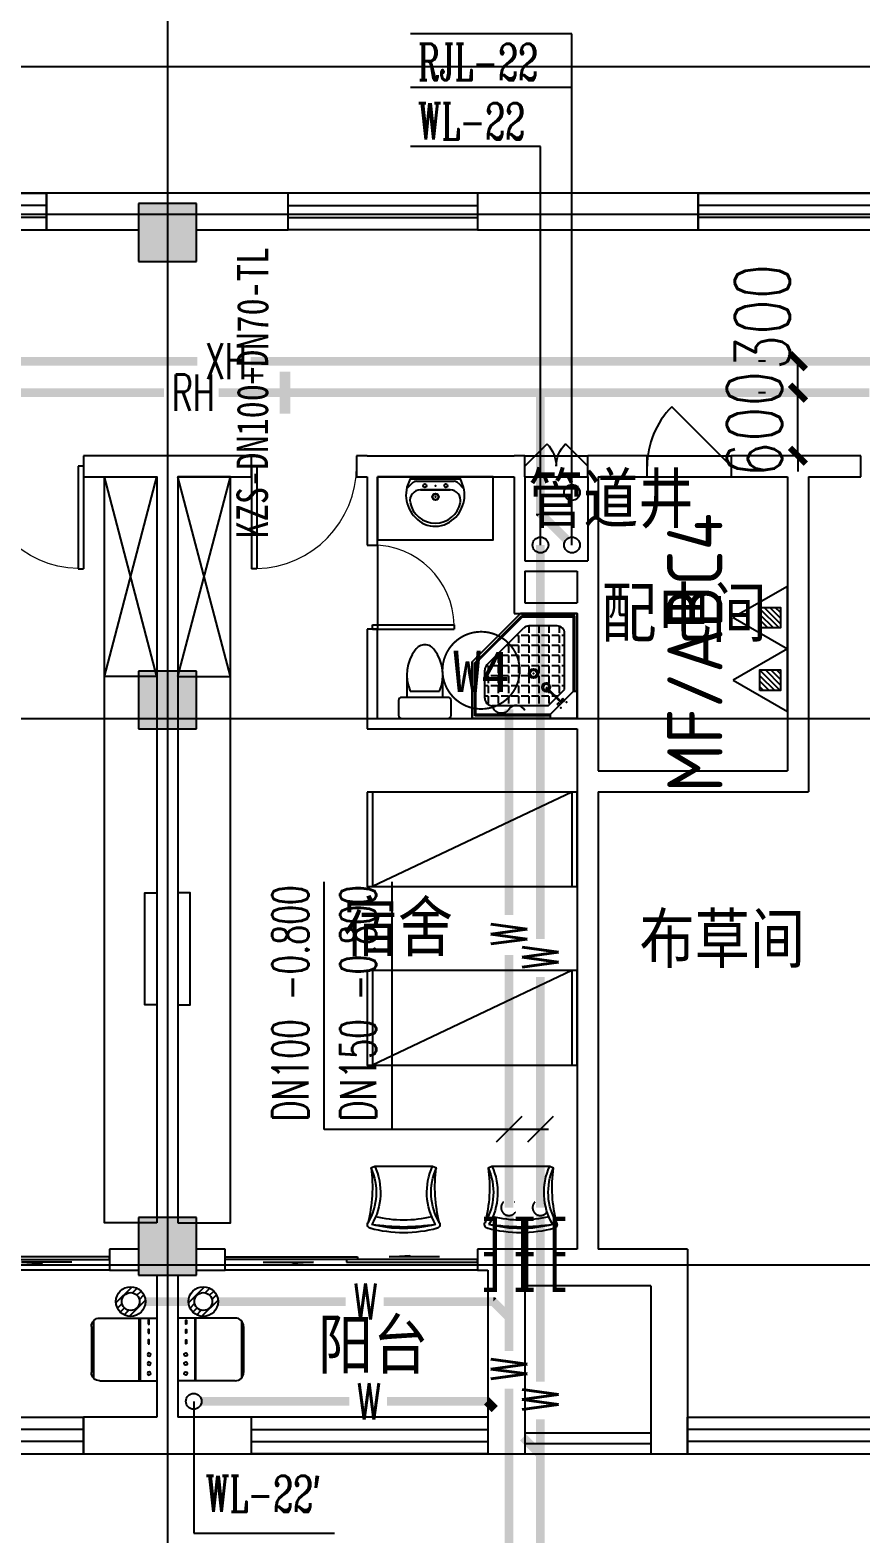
# Model space of a CAD drawing. Extents: x 0 to 2838408, y -923048 to 203859.
# Drawn here: x 2427409 to 2435317, y -270054 to -255741 of the extents above; entities that cross this region are included whole.
import ezdxf
from ezdxf.enums import TextEntityAlignment as Align

# ---------------------------------------------------------------- set-up
doc = ezdxf.new("R2010")
doc.units = 0
doc.header["$LTSCALE"] = 1000
doc.linetypes.add('DASH', pattern=[0.35, 0.25, -0.1])
for name, color, linetype in [('A-Fixt', 81, 'Continuous'), ('CLAYER', 7, 'Continuous'), ('COLUMN', 9, 'Continuous'), ('DIM_污水', 3, 'Continuous'), ('DIM_消防', 3, 'Continuous'), ('DIM_热给水', 3, 'Continuous'), ('DIM_给水', 3, 'Continuous'), ('DOOR_FIRE', 4, 'Continuous'), ('DOTE', 8, 'Continuous'), ('E2-栏杆', 92, 'Continuous'), ('EQUIP_地漏', 7, 'Continuous'), ('EQUIP_污水', 7, 'Continuous'), ('EQUIP_灭火器', 7, 'Continuous'), ('GROUND', 2, 'Continuous'), ('PIPE-污水', 2, 'DASH'), ('PIPE-消防', 1, 'Continuous'), ('PIPE-热回水', 4, 'Continuous'), ('PUB_HATCH', 8, 'Continuous'), ('PUB_TEXT', 7, 'Continuous'), ('TEXT_污水', 7, 'Continuous'), ('TEXT_消防', 7, 'Continuous'), ('TEXT_灭火器', 7, 'Continuous'), ('TEXT_热回水', 7, 'Continuous'), ('TWT_DIM', 3, 'Continuous'), ('TWT_TEXT', 7, 'Continuous'), ('VALVE_污水', 7, 'Continuous'), ('VPIPE-污水', 2, 'Continuous'), ('VPIPE-热给水', 5, 'Continuous'), ('VPIPE-给水', 3, 'Continuous'), ('WALL', 9, 'Continuous'), ('WINDOW', 4, 'Continuous'), ('XREF', 8, 'Continuous'), ('抗震支吊架', 2, 'Continuous'), ('洁具', 213, 'Continuous'), ('配景', 3, 'Continuous')]:
    doc.layers.add(name, color=color, linetype=linetype)
doc.styles.add('_TCH_DIM_T3', font='SIMPLEX', dxfattribs={"width": 0.75, "bigfont": 'HZTXT'})
doc.styles.add('_TWT_PIPEDN', font='SIMPLEX', dxfattribs={"width": 0.8, "height": 2.3, "bigfont": 'HZTXT'})
doc.styles.add('_TWT_PIPETEXT', font='SIMPLEX', dxfattribs={"width": 0.8, "height": 2.3, "bigfont": 'HZTXT'})
doc.styles.add('_TWT_SERIAL', font='COMPLEX', dxfattribs={"width": 0.8, "height": 2.3, "bigfont": 'HZTXT'})
doc.styles.add('kzcad', font='', dxfattribs={"width": 0.8})
doc.styles.get("Standard").update_dxf_attribs({"font": 'geniso.shx', "bigfont": 'hztxt.shx'})
doc.styles.add('黑体', font='')
doc.styles.get('kzcad').set_extended_font_data('SimSun')
doc.styles.get('黑体').set_extended_font_data('SimHei')
doc.dimstyles.new('_TWT_ARCH&&150', dxfattribs={"dimtxt": 525, "dimasz": 150, "dimexe": 375, "dimexo": 450, "dimgap": 150, "dimtad": 1, "dimdec": 0, "dimzin": 0, "dimdsep": 46, "dimtxsty": '_TCH_DIM_T3', "dimblk": 'ARCHTICK', "dimcen": 0.09, "dimclrt": 7, "dimazin": 2, "dimtfac": 1, "dimtdec": 0, "dimtix": 1, "dimtmove": 2, "dimatfit": 3, "dimfxl": 1, "dimtolj": 1, "dimtzin": 0, "dimarcsym": 0})

# ---------------------------------------------------------------- blocks, each defined once
blk = doc.blocks.new('1F平面-CAD导入_dwg_Drawing4_t3_dwg_$plan$00001613-474159-1F-927810-1F')
at = {"layer": '洁具'}
for p, q in [((-200, 170), (-430, 170)), ((-30, 250), (-170, 250)), ((-260, -140), (-260, 140)), ((-200, -170), (-200, -220)), ((-170, -250), (-30, -250))]:
    blk.add_line(p, q, dxfattribs=at)
for points in [[(-200, 220), (-200, 170), (-200, -170), (-430, -170)], [(0, -220), (0, 220)]]:
    blk.add_lwpolyline(points, dxfattribs=at)
for centre, radius, start, end in [((-413, -227), 398, 67.4505, 126.6381), ((-170, 220), 30, 90, 180), ((-30, 220), 30, 0, 90), ((-590, 0), 110, 123.4509, 236.5491), ((-413, 227), 398, 233.3619, 292.5495), ((-170, -220), 30, 180, 270), ((-30, -220), 30, 270, 0)]:
    blk.add_arc(centre, radius, start, end, dxfattribs=at)
blk = doc.blocks.new('$lvtry$00000169')
at = {"color": 0}
for p, q in [((259, -36), (259, 0)), ((259, -36), (36, -259)), ((276, -120), (120, -276)), ((259, -24), (976, -24)), ((259, -36), (964, -36)), ((270, -213), (270, -143)), ((276, -120), (808, -120)), ((366, -213), (366, -143)), ((462, -213), (462, -143)), ((558, -213), (558, -143)), ((655, -213), (655, -143)), ((751, -213), (751, -143)), ((847, -213), (847, -143)), ((964, -36), (976, -24)), ((964, -36), (964, -525)), ((976, -24), (976, -530)), ((36, -259), (0, -259)), ((24, -259), (24, -976)), ((36, -259), (36, -964)), ((120, -276), (120, -808)), ((144, -151), (291, -298)), ((151, -144), (298, -291)), ((173, -309), (173, -239)), ((183, -213), (205, -213)), ((220, -213), (243, -213)), ((270, -213), (340, -213)), ((270, -263), (270, -239)), ((366, -213), (436, -213)), ((366, -309), (366, -239)), ((462, -213), (532, -213)), ((462, -309), (462, -239)), ((558, -213), (628, -213)), ((558, -309), (558, -239)), ((655, -213), (725, -213)), ((655, -309), (655, -239)), ((751, -213), (821, -213)), ((751, -309), (751, -239)), ((847, -213), (880, -213)), ((847, -309), (847, -239)), ((880, -192), (880, -460)), ((120, -309), (147, -309)), ((120, -405), (147, -405)), ((173, -309), (243, -309)), ((173, -405), (173, -335)), ((173, -405), (243, -405)), ((270, -405), (270, -335)), ((270, -405), (340, -405)), ((334, -309), (340, -309)), ((366, -309), (436, -309)), ((366, -405), (366, -335)), ((366, -405), (379, -405)), ((462, -309), (532, -309)), ((462, -405), (462, -335)), ((462, -405), (532, -405)), ((558, -309), (628, -309)), ((558, -405), (558, -335)), ((558, -405), (628, -405)), ((655, -309), (725, -309)), ((655, -405), (655, -335)), ((655, -405), (725, -405)), ((751, -309), (821, -309)), ((751, -405), (751, -335)), ((751, -405), (821, -405)), ((847, -309), (880, -309)), ((847, -405), (847, -335)), ((847, -405), (880, -405)), ((120, -501), (147, -501)), ((173, -501), (173, -431)), ((173, -501), (243, -501)), ((173, -598), (173, -528)), ((270, -501), (270, -431)), ((270, -501), (340, -501)), ((270, -598), (270, -528)), ((366, -501), (366, -431)), ((366, -501), (436, -501)), ((366, -598), (366, -528)), ((462, -501), (462, -431)), ((462, -501), (532, -501)), ((462, -598), (462, -528)), ((859, -511), (511, -859)), ((964, -525), (525, -964)), ((976, -530), (530, -976)), ((558, -501), (558, -431)), ((558, -501), (628, -501)), ((558, -598), (558, -528)), ((655, -501), (655, -431)), ((655, -501), (725, -501)), ((655, -598), (655, -528)), ((751, -501), (751, -431)), ((751, -501), (821, -501)), ((751, -598), (751, -528)), ((847, -501), (847, -431)), ((847, -501), (867, -501)), ((964, -525), (976, -530)), ((120, -598), (147, -598)), ((120, -694), (147, -694)), ((173, -598), (243, -598)), ((173, -694), (173, -624)), ((173, -694), (243, -694)), ((270, -598), (340, -598)), ((270, -694), (270, -624)), ((270, -694), (340, -694)), ((366, -598), (436, -598)), ((366, -694), (366, -624)), ((366, -694), (436, -694)), ((462, -598), (532, -598)), ((462, -694), (462, -624)), ((462, -694), (532, -694)), ((558, -598), (628, -598)), ((558, -694), (558, -624)), ((558, -694), (628, -694)), ((655, -598), (725, -598)), ((655, -694), (655, -624)), ((655, -694), (676, -694)), ((751, -598), (773, -598)), ((120, -790), (147, -790)), ((173, -790), (173, -720)), ((173, -790), (243, -790)), ((173, -878), (173, -816)), ((270, -790), (270, -720)), ((270, -790), (340, -790)), ((270, -880), (270, -816)), ((366, -790), (366, -720)), ((366, -790), (436, -790)), ((366, -880), (366, -816)), ((462, -790), (462, -720)), ((462, -790), (532, -790)), ((462, -880), (462, -816)), ((558, -790), (558, -720)), ((558, -790), (580, -790)), ((36, -964), (24, -976)), ((24, -976), (530, -976)), ((36, -964), (525, -964)), ((192, -880), (460, -880)), ((525, -964), (530, -976))]:
    blk.add_line(p, q, dxfattribs=at)
blk.add_lwpolyline([(0, 0), (0, -1000), (540, -1000), (1000, -540), (1000, 0)], close=True)
for points in [[(0, 0), (0, -1000)], [(0, 0), (1000, 0)], [(1000, 0), (1000, -540)], [(190, -136), (178, -148), (162, -132), (174, -121)], [(136, -190), (148, -178), (132, -162), (121, -174)], [(1000, -540), (540, -1000)], [(0, -1000), (540, -1000)]]:
    blk.add_lwpolyline(points, close=True, dxfattribs=at)
for radius in [43.8, 31.1]:
    blk.add_circle((416, -428), radius, dxfattribs=at)
for centre, radius, start, end in [((808, -192), 72, 0, 90), ((296, -296), 40.6, 142.583, 128.4197), ((296, -296), 28.6, 145.828, 125.6599), ((808, -460), 72, 315, 0), ((192, -808), 72, 180, 270), ((460, -808), 72, 270, 315)]:
    blk.add_arc(centre, radius, start, end, dxfattribs=at)
for p in [(156, -102, 0), (103, -156, 0), (416, -428, 0)]:
    blk.add_point(p, dxfattribs=at)
blk = doc.blocks.new('$lvtry$00000178')
at = {"color": 0}
for p, q in [((-238, 0), (238, 0)), ((-214, -36), (-272, -91)), ((-180, -23), (180, -23)), ((-142, -105), (140, -105)), ((140, -105), (-142, -105)), ((216, -37), (268, -91))]:
    blk.add_line(p, q, dxfattribs=at)
blk.add_lwpolyline([(-104, -430, 0.224698), (110, -425, 0.348046), (269, -79), (239, 0), (-241, 0), (-271, -79, 0.356844)], format="xyb", close=True, dxfattribs=at)
for centre, radius in [((-100, -65), 16.3), ((1, -172), 31.6), ((100, -65), 16.3)]:
    blk.add_circle(centre, radius, dxfattribs=at)
at = {"color": 0, "lineweight": 13}
blk.add_circle((1, -172), 23, dxfattribs=at)
at = {"color": 0}
for centre, radius, start, end in [((-142, -205), 100, 90, 190.5602), ((-180, -73), 50, 90, 133.181), ((140, -205), 100, 349.4398, 90), ((180, -73), 50, 44.5607, 90), ((-1, -179), 243, 190.5602, 349.4398)]:
    blk.add_arc(centre, radius, start, end, dxfattribs=at)
for p in [(0, -65), (1, -172)]:
    blk.add_point(p, dxfattribs=at)
blk = doc.blocks.new('A$C70365C93')
at = {"layer": '洁具'}
blk.add_lwpolyline([(-1900, 2300), (-1900, 1700), (-800, 1700), (-800, 2300)], close=True, dxfattribs=at)
blk.add_blockref('$lvtry$00000178', (-1350, 2280), dxfattribs=at)
at = {"layer": '洁具', "rotation": 180}
blk.add_blockref('$lvtry$00000169', (0, 0), dxfattribs=at)
at = {"layer": '洁具', "extrusion": (0, 0, -1), "xscale": -1, "zscale": -1, "rotation": 90}
blk.add_blockref('1F平面-CAD导入_dwg_Drawing4_t3_dwg_$plan$00001613-474159-1F-927810-1F', (1450, 0), dxfattribs=at)
blk = doc.blocks.new('单人床')
at = {"layer": 'A-Fixt'}
for p, q in [((47774, 13973), (48674, 13973)), ((47774, 12073), (48674, 13973)), ((47774, 12073), (48674, 12073))]:
    blk.add_line(p, q, dxfattribs=at)
blk.add_lwpolyline([(47774, 14023), (48674, 14023), (48674, 12023), (47774, 12023), (47774, 14023)], dxfattribs=at)
blk = doc.blocks.new('CH_AP01')
for p, q in [((-311, 17), (-275, 0)), ((-275, 0), (275, 0)), ((275, 0), (311, 17))]:
    blk.add_line(p, q)
for centre, radius, start, end in [((-307, 555), 37.8, 100.1859, 202.8359), ((0, -579), 1213, 74.7104, 105.2896), ((0, -579), 1173, 75.0287, 104.9713), ((0, -1278), 1857, 80.611, 99.389), ((307, 555), 37.8, 337.1641, 79.8141), ((-1658, 202), 1360, 352.1659, 14.4283), ((-824, 250), 563, 335.5038, 31.0903), ((-824, 250), 603, 335.5038, 30.2691), ((0, -579), 1093, 75.8767, 104.1233), ((824, 250), 603, 149.7309, 204.4962), ((824, 250), 563, 148.9097, 204.4962), ((1658, 202), 1360, 165.5717, 187.8341)]:
    blk.add_arc(centre, radius, start, end)
blk = doc.blocks.new('A$C61295E98')
at = {"color": 3}
for p, q in [((544, 598), (0, 598)), ((0, 598), (0, 0)), ((161, 598), (161, 0)), ((170, 0), (170, 598)), ((603, 572), (603, 26)), ((624, 518), (624, 80)), ((544, 0), (0, 0))]:
    blk.add_line(p, q, dxfattribs=at)
for points in [[(82, 540), (75, 540), (75, 577), (82, 577)], [(82, 453), (75, 453), (75, 490), (82, 490)], [(82, 353), (75, 353), (75, 389), (82, 389)]]:
    blk.add_lwpolyline(points, close=True, dxfattribs=at)
for centre in [(74, 250), (74, 164), (74, 71)]:
    blk.add_circle(centre, 15.7, dxfattribs=at)
for centre, start, end in [((544, 518), 360, 90), ((544, 80), 270, 0)]:
    blk.add_arc(centre, 80, start, end, dxfattribs=at)
blk = doc.blocks.new('宿舍')
at = {"layer": 'A-Fixt'}
for p, q in [((47854, 13802), (48354, 15702)), ((48354, 13802), (47854, 15702)), ((47854, 13802), (48354, 13802))]:
    blk.add_line(p, q, dxfattribs=at)
for points in [[(47854, 8602), (48354, 8602), (48354, 15702), (47854, 15702)], [(47854, 10676), (47970, 10676), (47970, 11743), (47854, 11743)]]:
    blk.add_lwpolyline(points, close=True, dxfattribs=at)
at = {"xscale": -1, "rotation": 90}
for p in [(63677, 60475), (63677, 58775)]:
    blk.add_blockref('单人床', p, dxfattribs=at)
at = {"layer": 'A-Fixt', "xscale": -1, "rotation": 180}
for p in [(50002, 9140), (51117, 9140)]:
    blk.add_blockref('CH_AP01', p, dxfattribs=at)
at = {"layer": '配景', "color": 252}
blk.add_blockref('A$C61295E98', (47854, 7097), dxfattribs=at)
blk = doc.blocks.new('$WINLIB2D$00000001')
at = {"color": 0}
for points in [[(-0.5, 0.5), (-0.5, -0.5)], [(-0.5, 0.5), (0.5, 0.5)], [(0.5, -0.5), (0.5, 0.5)], [(0.5, 0.1667), (-0.5, 0.1667)], [(0.5, -0.1667), (-0.5, -0.1667)], [(-0.5, -0.5), (0.5, -0.5)]]:
    blk.add_lwpolyline(points, dxfattribs=at)
blk = doc.blocks.new('$DorLib2D$00000114')
at = {"color": 0}
blk.add_line((0.5, 0), (-0.207, 0.707), dxfattribs=at)
blk.add_arc((0.5, 0), 1, 135, 180, dxfattribs=at)
blk = doc.blocks.new('$DorLib2D$00000131')
at = {"color": 0, "linetype": 'Continuous'}
for p, q in [((0.15, 0.125), (0.2319, 0.1973)), ((0.2319, 0.1973), (0.2319, 0.125)), ((-0.5, 0.125), (-0.5, 0)), ((0.0192, 0.125), (-0.5, 0.125)), ((0.0192, 0), (0.0192, 0.125)), ((0.35, 0.125), (0.15, 0.125)), ((-0.5, 0), (0.0192, 0)), ((-0.024, 0), (0.5, 0)), ((-0.024, -0.125), (-0.024, 0)), ((0.5, 0), (0.5, -0.125)), ((-0.35, -0.125), (-0.15, -0.125)), ((-0.2319, -0.1973), (-0.2319, -0.125)), ((-0.15, -0.125), (-0.2319, -0.1973)), ((0.5, -0.125), (-0.024, -0.125))]:
    blk.add_line(p, q, dxfattribs=at)
blk = doc.blocks.new('$DorLib2D$00000116')
at = {"color": 0}
for p, q in [((-0.5, 0), (-0.146, 0.354)), ((0.5, 0), (0.146, 0.354))]:
    blk.add_line(p, q, dxfattribs=at)
for centre, start, end in [((-0.5, 0), 0, 45), ((0.5, 0), 135, 180)]:
    blk.add_arc(centre, 0.5, start, end, dxfattribs=at)
blk = doc.blocks.new('$DorLib2D$00000001')
for p, q in [((0.45, 0.975), (0.5, 0.975)), ((0.45, 0), (0.45, 0.975)), ((0.5, 0), (0.5, 0.975)), ((0.5, 0), (0.45, 0))]:
    blk.add_line(p, q)
at = {"lineweight": 13}
blk.add_arc((0.475, 0), 0.975, 91.4693, 180, dxfattribs=at)
blk = doc.blocks.new('1F1')
at = {"layer": 'PUB_HATCH'}
for points in [[(2428991.7, -257392.2), (2428441.7, -257392.2), (2428441.7, -257942.2), (2428991.7, -257942.2)], [(2428991.7, -261842.2), (2428441.7, -261842.2), (2428441.7, -262392.2), (2428991.7, -262392.2)], [(2428991.7, -267042.2), (2428441.7, -267042.2), (2428441.7, -267592.2), (2428991.7, -267592.2)]]:
    blk.add_hatch(color=256, dxfattribs=at).paths.add_polyline_path(points)
at = {"layer": 'COLUMN'}
for p, q in [((2428991.7, -257392.2), (2428441.7, -257392.2)), ((2428441.7, -257392.2), (2428441.7, -257942.2)), ((2428991.7, -257942.2), (2428991.7, -257392.2)), ((2428441.7, -257942.2), (2428991.7, -257942.2)), ((2428991.7, -261842.2), (2428441.7, -261842.2)), ((2428441.7, -261842.2), (2428441.7, -262392.2)), ((2428991.7, -262392.2), (2428991.7, -261842.2)), ((2428441.7, -262392.2), (2428991.7, -262392.2)), ((2428991.7, -267042.2), (2428441.7, -267042.2)), ((2428441.7, -267042.2), (2428441.7, -267592.2)), ((2428991.7, -267592.2), (2428991.7, -267042.2)), ((2428441.7, -267592.2), (2428991.7, -267592.2))]:
    blk.add_line(p, q, dxfattribs=at)
at = {"layer": 'DOOR_FIRE'}
for p, q in [((2432116.7, -259792.2), (2432716.7, -259792.2)), ((2433282.5, -259792.2, 100), (2434082.5, -259792.2, 100)), ((2432116.7, -259992.2), (2432716.7, -259992.2)), ((2433282.5, -259992.2, 100), (2434082.5, -259992.2, 100))]:
    blk.add_line(p, q, dxfattribs=at)
at = {"layer": 'DOTE'}
for p, q in [((2428716.7, -187892.2), (2428716.7, -271092.2)), ((2343216.7, -257492.2), (2453916.7, -257492.2)), ((2343216.7, -262292.2), (2453916.7, -262292.2)), ((2343216.7, -267492.2), (2453916.7, -267492.2))]:
    blk.add_line(p, q, dxfattribs=at)
at = {"layer": 'E2-栏杆'}
for points in [[(2432116.7, -269092.2), (2433316.7, -269092.2)], [(2432116.7, -269192.2), (2433316.7, -269192.2)]]:
    blk.add_lwpolyline(points, dxfattribs=at)
at = {"layer": 'GROUND'}
blk.add_line((2436966.7, -256092.2), (2363416.7, -256092.2), dxfattribs=at)
for points in [[(2436966.7, -257292.2), (2363416.7, -257292.2)], [(2409616.7, -269292.2), (2435916.7, -269292.2)]]:
    blk.add_lwpolyline(points, dxfattribs=at)
at = {"layer": 'WALL'}
for p, q in [((2428716.7, -257292.2), (2427566.7, -257292.2)), ((2427566.7, -257292.2), (2427566.7, -257642.2)), ((2429866.7, -257292.2), (2428716.7, -257292.2)), ((2429866.7, -257642.2), (2429866.7, -257292.2)), ((2433766.7, -257292.2), (2431666.7, -257292.2)), ((2431666.7, -257292.2), (2431666.7, -257642.2)), ((2433766.7, -257642.2), (2433766.7, -257292.2)), ((2427566.7, -257642.2), (2428441.7, -257642.2)), ((2428991.7, -257642.2), (2429866.7, -257642.2)), ((2431666.7, -257642.2), (2433766.7, -257642.2)), ((2428716.7, -259792.2), (2427916.7, -259792.2)), ((2427916.7, -259792.2), (2427916.7, -259992.2)), ((2429516.7, -259792.2), (2428716.7, -259792.2)), ((2429516.7, -259992.2), (2429516.7, -259792.2)), ((2430616.7, -259792.2), (2430516.7, -259792.2)), ((2430516.7, -259792.2), (2430516.7, -259992.2)), ((2430616.7, -259792.2), (2432016.7, -259792.2)), ((2432116.7, -259792.2), (2432016.7, -259792.2)), ((2432116.7, -259992.2), (2432116.7, -259792.2)), ((2433282.5, -259792.2), (2432716.7, -259792.2)), ((2432716.7, -259992.2), (2432716.7, -259792.2)), ((2433282.5, -259992.2), (2433282.5, -259792.2)), ((2434716.7, -259792.2), (2434082.5, -259792.2)), ((2434082.5, -259792.2), (2434082.5, -259992.2)), ((2435316.7, -259792.2), (2434716.7, -259792.2)), ((2435316.7, -259992.2), (2435316.7, -259792.2)), ((2427916.7, -259992.2), (2428616.7, -259992.2)), ((2428616.7, -259992.2), (2428616.7, -261842.2)), ((2428816.7, -259992.2), (2429516.7, -259992.2)), ((2428816.7, -259992.2), (2428816.7, -261842.2)), ((2430516.7, -259992.2), (2430616.7, -259992.2)), ((2430616.7, -259992.2), (2430616.7, -260642.2)), ((2430716.7, -259992.2), (2432016.7, -259992.2)), ((2430716.7, -260642.2), (2430716.7, -259992.2)), ((2432016.7, -259992.2), (2432016.7, -260792.2)), ((2432116.7, -259992.2), (2432116.7, -260792.2)), ((2432716.7, -259992.2), (2432716.7, -260792.2)), ((2432816.7, -259992.2), (2433282.5, -259992.2)), ((2432816.7, -259992.2), (2432816.7, -260792.2)), ((2434082.5, -259992.2), (2434616.7, -259992.2)), ((2434616.7, -259992.2), (2434616.7, -262792.2)), ((2434816.7, -259992.2), (2435316.7, -259992.2)), ((2434816.7, -259992.2), (2434816.7, -262992.2)), ((2430616.7, -260642.2), (2430716.7, -260642.2)), ((2432016.7, -260792.2), (2432016.7, -261292.2)), ((2432116.7, -260792.2), (2432716.7, -260792.2)), ((2432116.7, -260892.2), (2432116.7, -261192.2)), ((2432116.7, -260892.2), (2432616.7, -260892.2)), ((2432616.7, -260892.2), (2432616.7, -261192.2)), ((2432816.7, -260792.2), (2432816.7, -261192.2)), ((2432116.7, -261192.2), (2432616.7, -261192.2)), ((2432816.7, -261192.2), (2432816.7, -262392.2)), ((2432016.7, -261292.2), (2432616.7, -261292.2)), ((2432616.7, -261292.2), (2432616.7, -262292.2)), ((2430716.7, -261442.2), (2430616.7, -261442.2)), ((2430616.7, -261442.2), (2430616.7, -262392.2)), ((2430716.7, -262292.2), (2430716.7, -261442.2)), ((2430716.7, -262292.2), (2432616.7, -262292.2)), ((2428616.7, -262392.2), (2428616.7, -267042.2)), ((2428816.7, -262392.2), (2428816.7, -267042.2)), ((2430616.7, -262392.2), (2432616.7, -262392.2)), ((2432616.7, -262392.2), (2432616.7, -262892.2)), ((2432816.7, -262392.2), (2432816.7, -262792.2)), ((2432616.7, -262892.2), (2432616.7, -267342.2)), ((2432816.7, -262792.2), (2434616.7, -262792.2)), ((2432816.7, -262992.2), (2432816.7, -267342.2)), ((2432816.7, -262992.2), (2434816.7, -262992.2)), ((2428441.7, -267342.2), (2428166.7, -267342.2)), ((2428166.7, -267342.2), (2428166.7, -267542.2)), ((2429266.7, -267342.2), (2428991.7, -267342.2)), ((2429266.7, -267542.2), (2429266.7, -267342.2)), ((2432016.7, -267342.2), (2431666.7, -267342.2)), ((2431666.7, -267342.2), (2431666.7, -267542.2)), ((2432616.7, -267342.2), (2432016.7, -267342.2)), ((2433666.7, -267342.2), (2432816.7, -267342.2)), ((2433666.7, -267342.2), (2433666.7, -268942.2)), ((2428166.7, -267542.2), (2428441.7, -267542.2)), ((2428616.7, -267592.2), (2428616.7, -268942.2)), ((2428816.7, -267592.2), (2428816.7, -268942.2)), ((2428991.7, -267542.2), (2429266.7, -267542.2)), ((2431666.7, -267542.2), (2431766.7, -267542.2)), ((2431766.7, -267542.2), (2431766.7, -268942.2)), ((2432716.7, -267692.2), (2432116.7, -267692.2)), ((2432116.7, -267692.2), (2432116.7, -269292.2)), ((2433316.7, -267692.2), (2432716.7, -267692.2)), ((2433316.7, -267692.2), (2433316.7, -269292.2)), ((2428616.7, -268942.2), (2427916.7, -268942.2)), ((2427916.7, -268942.2), (2427916.7, -269292.2)), ((2429516.7, -268942.2), (2428816.7, -268942.2)), ((2429516.7, -269292.2), (2429516.7, -268942.2)), ((2431766.7, -268942.2), (2431766.7, -269292.2)), ((2433666.7, -269292.2), (2433666.7, -268942.2)), ((2427916.7, -269292.2), (2428716.7, -269292.2)), ((2428716.7, -269292.2), (2429516.7, -269292.2)), ((2431766.7, -269292.2), (2432116.7, -269292.2)), ((2433316.7, -269292.2), (2433666.7, -269292.2))]:
    blk.add_line(p, q, dxfattribs=at)
at = {"layer": 'WINDOW'}
for p, q in [((2430716.7, -260642.2), (2430716.7, -261442.2)), ((2428166.7, -267542.2), (2425766.7, -267542.2)), ((2431666.7, -267542.2), (2429266.7, -267542.2))]:
    blk.add_line(p, q, dxfattribs=at)
at = {"xscale": -1}
blk.add_blockref('宿舍', (2476470.6, -275693.9), dxfattribs=at)
for name, p in [('宿舍', (2380962.9, -275693.9)), ('A$C70365C93', (2432616.7, -262292.2))]:
    blk.add_blockref(name, p)
at = {"layer": 'DOOR_FIRE', "zscale": 200}
for name, p, xscale, yscale in [('$DorLib2D$00000114', (2433682.5, -259892.2), 800, 800), ('$DorLib2D$00000116', (2432416.7, -259892.2), -600, 600)]:
    blk.add_blockref(name, p, dxfattribs=dict(at, xscale=xscale, yscale=yscale))
at = {"layer": 'WINDOW'}
for name, p, xscale, yscale, zscale in [('$WINLIB2D$00000001', (2426666.7, -257467.2), 1800, 350, 1800), ('$WINLIB2D$00000001', (2430766.7, -257467.2), -1800, 350, -1800), ('$WINLIB2D$00000001', (2434666.7, -257467.2), 1800, 350, 1800), ('$DorLib2D$00000001', (2427416.7, -259892.2), 1000, -1000, 1000), ('$DorLib2D$00000001', (2430016.7, -259892.2), -1000, -1000, -1000)]:
    blk.add_blockref(name, p, dxfattribs=dict(at, xscale=xscale, yscale=yscale, zscale=zscale))
for name, p, xscale, yscale, zscale, rotation in [('$DorLib2D$00000001', (2430666.7, -261042.2), 800, 800, 800, 270), ('$DorLib2D$00000131', (2426966.7, -267442.2), -2400, 200, -2400, 180), ('$DorLib2D$00000131', (2430466.7, -267442.2), 2400, 200, 2400, 180), ('$WINLIB2D$00000001', (2426791.7, -269117.2), -2249.999999993481, -350, -2249.999999993481, 180), ('$WINLIB2D$00000001', (2430641.7, -269117.2), 2249.999999993481, -350, 2249.999999993481, 180), ('$WINLIB2D$00000001', (2434791.7, -269117.2), -2249.999999993481, -350, -2249.999999993481, 180)]:
    blk.add_blockref(name, p, dxfattribs=dict(at, xscale=xscale, yscale=yscale, zscale=zscale, rotation=rotation))
at = {"layer": 'CLAYER'}
for s, p in [('管道井', (2432149.1, -260479.2)), ('配电间', (2432846.7, -261564.5))]:
    blk.add_text(s, height=525, dxfattribs=at).set_placement(p)
at = {"layer": 'PUB_TEXT'}
for s, p in [('宿舍', (2430384.3, -264556)), ('布草间', (2433209.4, -264668.5)), ('阳台', (2430149.7, -268530.2))]:
    blk.add_text(s, height=525, dxfattribs=at).set_placement(p)
blk = doc.blocks.new('_ArchTick')
at = {"color": 0, "linetype": 'ByBlock', "const_width": 0.4}
blk.add_lwpolyline([(-0.5, -0.5), (0.5, 0.5)], dxfattribs=at)
blk = doc.blocks.new('*D2987')
at = {"layer": 'Defpoints', "color": 0, "linetype": 'ByBlock', "transparency": 16777216}
for p in [(2434717, -258892), (2434859, -258892), (2434859, -259192)]:
    blk.add_point(p, dxfattribs=at)
at = {"layer": 'TWT_DIM', "color": 0, "linetype": 'ByBlock', "lineweight": -2, "transparency": 16777216}
for p, q in [((2434409, -258892), (2434342, -258892)), ((2434717, -259192), (2434717, -258892)), ((2434409, -259192), (2434342, -259192))]:
    blk.add_line(p, q, dxfattribs=at)
at = {"layer": 'TWT_DIM', "color": 0, "linetype": 'ByBlock', "lineweight": -2, "transparency": 16777216, "xscale": 150, "yscale": 150, "zscale": 150}
for p, rotation in [((2434717, -258892), 90), ((2434717, -259192), 270)]:
    blk.add_blockref('_ArchTick', p, dxfattribs=dict(at, rotation=rotation))
at = {"layer": 'TWT_DIM', "color": 7, "linetype": 'ByBlock', "transparency": 16777216, "insert": (2434379, -258472), "char_height": 525, "attachment_point": 5, "rotation": 90, "style": '_TCH_DIM_T3'}
blk.add_mtext('\\A1;300', dxfattribs=at)
blk = doc.blocks.new('*D2988')
at = {"layer": 'Defpoints', "color": 0, "linetype": 'ByBlock', "transparency": 16777216}
for p in [(2434717, -259192), (2434859, -259192), (2434859, -259792)]:
    blk.add_point(p, dxfattribs=at)
at = {"layer": 'TWT_DIM', "color": 0, "linetype": 'ByBlock', "lineweight": -2, "transparency": 16777216}
for p, q in [((2434717, -259192), (2434717, -259042)), ((2434409, -259192), (2434342, -259192)), ((2434717, -259792), (2434717, -259192)), ((2434409, -259792), (2434342, -259792)), ((2434717, -259792), (2434717, -259942))]:
    blk.add_line(p, q, dxfattribs=at)
at = {"layer": 'TWT_DIM', "color": 0, "linetype": 'ByBlock', "lineweight": -2, "transparency": 16777216, "xscale": 150, "yscale": 150, "zscale": 150}
for p, rotation in [((2434717, -259192), 270), ((2434717, -259792), 90)]:
    blk.add_blockref('_ArchTick', p, dxfattribs=dict(at, rotation=rotation))
at = {"layer": 'TWT_DIM', "color": 7, "linetype": 'ByBlock', "transparency": 16777216, "insert": (2434304, -259492), "char_height": 525, "attachment_point": 5, "rotation": 90, "style": '_TCH_DIM_T3'}
blk.add_mtext('\\A1;600', dxfattribs=at)
blk = doc.blocks.new('$VALVE$00000547')
at = {"const_width": 30}
for points in [[(0, 100), (-250, 100), (-250, 175)], [(0, 100), (0, 175)], [(0, 100), (250, 100), (250, 175)], [(-250, -175), (-250, -100), (0, -100)], [(0, -175), (0, -100)], [(250, -175), (250, -100), (0, -100)]]:
    blk.add_lwpolyline(points, dxfattribs=at)
blk = doc.blocks.new('$TwtSys$00000132')
at = {"elevation": 0}
blk.add_lwpolyline([(6.9, -100.6, -0.575183), (0.2, 0, 0.604745), (-10.9, 100.6, 16.924828)], format="xyb", dxfattribs=at)
blk = doc.blocks.new('$TwtSys$00000546')
h = blk.add_hatch()
h.set_pattern_fill('ANSI31', color=256, scale=200, style=0)
h.set_pattern_definition([(45, (-38543.802, -6670.83), (-17.67767, 17.67767), [])])
h.paths.add_polyline_path([(-64.9, 173.7), (64.9, 173.7), (64.9, 43.9), (-64.9, 43.9)])
for points in [[(0, 343.6), (-198.4, 0), (198.4, 0)], [(-64.9, 173.7), (64.9, 173.7), (64.9, 43.9), (-64.9, 43.9)]]:
    blk.add_lwpolyline(points, close=True)
blk = doc.blocks.new('$TwtSys$00000543')
for p, q in [((-93.6, -8.5), (8.5, 93.6)), ((-8.5, -93.6), (93.6, 8.5)), ((12.5, 55), (41.7, 84.2)), ((39.9, 39.9), (66.5, 66.5)), ((55, 12.5), (84.2, 41.7)), ((-84.2, -41.7), (-55, -12.5)), ((-66.5, -66.5), (-39.9, -39.9)), ((-41.7, -84.2), (-12.5, -55))]:
    blk.add_line(p, q)
for radius in [94, 56.4]:
    blk.add_circle((0, 0), radius)

msp = doc.modelspace()

# ---------------------------------------------------------------- hatches: boundary and pattern name
at = {"layer": 'PIPE-污水'}
for points in [[(2431816.7, -267842.2), (2431816.7, -267800.9), (2431833.8, -267800.9)], [(2431816.7, -267842.2), (2431845.9, -267813), (2431833.8, -267800.9)], [(2431759.2, -268792.2), (2431759.2, -268750.9), (2431776.3, -268750.9)]]:
    msp.add_hatch(color=256, dxfattribs=at).paths.add_polyline_path(points)
at = {"layer": 'PIPE-污水', "linetype": 'ByBlock'}
msp.add_hatch(color=256, dxfattribs=at).paths.add_polyline_path([(2431759.2, -268792.2), (2431788.3, -268763), (2431776.3, -268750.9)])
at = {"layer": 'PIPE-热回水'}
for points in [[(2432266.7, -260342.2), (2432237.6, -260371.4), (2432225.5, -260359.3)], [(2432266.7, -260342.2), (2432225.5, -260342.2), (2432225.5, -260359.3)]]:
    msp.add_hatch(color=256, dxfattribs=at).paths.add_polyline_path(points)

# ---------------------------------------------------------------- linework, layer by layer
at = {"layer": 'DIM_污水'}
for p, q in [((2432266.7, -256850.3), (2431029.6, -256850.3)), ((2432266.7, -260642.2), (2432266.7, -256850.3))]:
    msp.add_line(p, q, dxfattribs=at)
at = {"layer": 'DIM_污水', "linetype": 'ByBlock'}
for p, q in [((2430209.3, -266203.6), (2430209.3, -263848.9)), ((2430854.3, -266203.6), (2430854.3, -263848.9)), ((2432088.7, -266081.7), (2431844.8, -266325.6)), ((2432388.7, -266081.7), (2432144.8, -266325.6)), ((2430854.3, -266203.6), (2430209.3, -266203.6)), ((2432341.7, -266203.6), (2430854.3, -266203.6)), ((2428966.7, -268792.2), (2428966.7, -270048.3)), ((2428966.7, -270048.3), (2430305.4, -270048.3))]:
    msp.add_line(p, q, dxfattribs=at)
at = {"layer": 'DIM_消防', "const_width": 18.4, "elevation": 0}
msp.add_lwpolyline([(2432069.3, -261834.8, -1), (2431334.3, -261834.8, -1)], format="xyb", close=True, dxfattribs=at)
at = {"layer": 'DIM_热给水'}
for p, q in [((2432566.7, -256287.3), (2431029.6, -256287.3)), ((2432566.7, -260642.2), (2432566.7, -256287.3))]:
    msp.add_line(p, q, dxfattribs=at)
at = {"layer": 'DIM_给水'}
for p, q in [((2432566.7, -255775.3), (2431029.6, -255775.3)), ((2432566.7, -260142.2), (2432566.7, -255775.3))]:
    msp.add_line(p, q, dxfattribs=at)
at = {"layer": 'PIPE-污水', "ltscale": 1.5, "const_width": 82.5}
for points in [[(2432266.7, -260642.2), (2432266.7, -264392.4)], [(2431966.7, -262205.8), (2431966.7, -264162.3)], [(2431966.7, -264543.6), (2431966.7, -266948.1)], [(2432266.7, -264752.6), (2432266.7, -266948.1)], [(2431966.7, -267023.1), (2431966.7, -267992.2)], [(2432266.7, -267023.1), (2432266.7, -268603.7)], [(2428916.9, -267842.2), (2428507.7, -267842.2)], [(2430414.1, -267842.2), (2429198.9, -267842.2)], [(2431816.7, -267842.2), (2430774.3, -267842.2)], [(2431816.7, -267842.2), (2431966.7, -267992.2)], [(2431966.7, -267992.2), (2431966.7, -268312.6)], [(2431966.7, -268672.9), (2431966.7, -270943.3)], [(2430446.5, -268792.2), (2429041.7, -268792.2)], [(2431759.2, -268792.2), (2430806.8, -268792.2)], [(2432266.7, -268964), (2432266.7, -270943.3)]]:
    msp.add_lwpolyline(points, dxfattribs=at)
at = {"layer": 'PIPE-污水', "linetype": 'ByBlock', "ltscale": 1.5, "const_width": 82.5}
for points in [[(2431759.2, -268792.2), (2431831.5, -268864.5)], [(2432102, -269135), (2432266.7, -269299.8)]]:
    msp.add_lwpolyline(points, dxfattribs=at)
at = {"layer": 'PIPE-污水'}
for centre in [(2431966.7, -266948.1), (2432266.7, -266948.1)]:
    msp.add_arc(centre, 75, 135, 45, dxfattribs=at)
at = {"layer": 'PIPE-消防', "ltscale": 1.5, "const_width": 82.5}
for points in [[(2426046.2, -258892.2), (2429000.2, -258892.2)], [(2429507.6, -258892.2), (2435721.5, -258892.2)]]:
    msp.add_lwpolyline(points, dxfattribs=at)
at = {"layer": 'PIPE-热回水', "ltscale": 1.5, "const_width": 82.5}
for points in [[(2428684.8, -259192.2), (2424366.7, -259192.2)], [(2432266.7, -259192.2), (2429202.8, -259192.2)], [(2435396.7, -259192.2), (2432266.7, -259192.2)], [(2432266.7, -260342.2), (2432266.7, -259192.2)], [(2432513.7, -260589.2), (2432266.7, -260342.2)]]:
    msp.add_lwpolyline(points, dxfattribs=at)
at = {"layer": 'VPIPE-污水'}
for centre in [(2432266.7, -260642.2), (2428966.7, -268792.2)]:
    msp.add_circle(centre, 75, dxfattribs=at)
at = {"layer": 'VPIPE-热给水'}
msp.add_circle((2432566.7, -260642.2), 75, dxfattribs=at)
at = {"layer": 'VPIPE-给水'}
msp.add_circle((2432566.7, -260142.2), 75, dxfattribs=at)
at = {"layer": '抗震支吊架', "color": 2, "const_width": 100}
msp.add_lwpolyline([(2429835.5, -259392.2), (2429835.5, -258992.2)], dxfattribs=at)

# ---------------------------------------------------------------- block references
at = {"layer": 'EQUIP_地漏', "linetype": 'ByBlock', "xscale": 1.5, "yscale": 1.5, "zscale": 1.5}
for p in [(2428366.7, -267842.2), (2429057.9, -267842.2)]:
    msp.add_blockref('$TwtSys$00000543', p, dxfattribs=at)
at = {"layer": 'EQUIP_污水', "xscale": 1.5, "yscale": -1.5, "zscale": 1.5, "rotation": 270}
msp.add_blockref('$TwtSys$00000132', (2431966.7, -262205.8), dxfattribs=at)
at = {"layer": 'EQUIP_灭火器', "linetype": 'ByBlock', "xscale": 1.5, "yscale": 1.5, "zscale": 1.5, "rotation": 90}
for p in [(2434616.7, -261332.9), (2434616.7, -261928.1)]:
    msp.add_blockref('$TwtSys$00000546', p, dxfattribs=at)
at = {"layer": 'VALVE_污水', "xscale": 1.35, "yscale": -1.35, "zscale": 1.35}
for p, rotation in [((2431966.7, -267392.2), 270), ((2432266.7, -267392.2), 269.9999999999966)]:
    msp.add_blockref('$VALVE$00000547', p, dxfattribs=dict(at, rotation=rotation))
at = {"layer": 'XREF'}
msp.add_blockref('1F1', (0, 0), dxfattribs=at)

# ---------------------------------------------------------------- texts
at = {"layer": 'DIM_污水', "color": 7, "style": '_TWT_SERIAL', "width": 0.64}
msp.add_text('WL-22', height=345, dxfattribs=at).set_placement((2431098.6, -256781.3))
at = {"layer": 'DIM_污水', "color": 7, "linetype": 'ByBlock', "style": '_TWT_PIPEDN', "width": 0.64}
for s, p in [('-0.800', (2430059.3, -264976.5)), ('-0.800', (2430704.3, -264976.5)), ('DN100', (2430059.3, -266128.6)), ('DN150', (2430704.3, -266128.6))]:
    msp.add_text(s, height=345, rotation=90, dxfattribs=at).set_placement(p)
at = {"layer": 'DIM_污水', "color": 7, "linetype": 'ByBlock', "style": '_TWT_SERIAL', "width": 0.64}
msp.add_text("WL-22'", height=345, dxfattribs=at).set_placement((2429079.8, -269844.6))
at = {"layer": 'DIM_热给水', "color": 7, "style": '_TWT_SERIAL', "width": 0.64}
msp.add_text('RJL-22', height=345, dxfattribs=at).set_placement((2431098.6, -256218.3))
at = {"layer": 'TEXT_污水', "style": '_TWT_PIPETEXT', "width": 0.64}
for p in [(2432139.2, -264458.1), (2432439.2, -264677.6), (2432139.2, -268597.9), (2432439.2, -268889)]:
    msp.add_text('W', height=345, rotation=90, dxfattribs=at).set_placement(p)
at = {"layer": 'TEXT_污水', "linetype": 'ByBlock', "style": '_TWT_PIPETEXT', "width": 0.64}
for p in [(2430489.1, -268014.7), (2430521.5, -268964.7)]:
    msp.add_text('W', height=345, dxfattribs=at).set_placement(p)
at = {"layer": 'TEXT_消防', "linetype": 'ByBlock', "style": '_TWT_PIPETEXT', "width": 0.64}
msp.add_text('XH', height=345, dxfattribs=at).set_placement((2429075.2, -259064.7))
at = {"layer": 'TEXT_灭火器', "linetype": 'ByBlock'}
msp.add_text('MF/ABC4', height=525, rotation=90, dxfattribs=at).set_placement((2433998.2, -262995.5))
at = {"layer": 'TEXT_热回水', "linetype": 'ByBlock', "style": '_TWT_PIPETEXT', "width": 0.64}
msp.add_text('RH', height=345, dxfattribs=at).set_placement((2428759.8, -259364.7))
at = {"layer": 'TWT_TEXT', "style": '黑体'}
msp.add_text('W4', height=394.3, dxfattribs=at).set_placement((2431435.8, -262042))
at = {"layer": '抗震支吊架', "color": 2, "style": 'kzcad', "width": 0.8}
msp.add_text('KZS-DN100+DN70-TL', height=300, rotation=89.88539, dxfattribs=at).set_placement((2429675.5, -259192.2), align=Align.CENTER)

# ---------------------------------------------------------------- dimensions: what is measured, and where the dimension line sits
at = {"layer": 'TWT_DIM', "linetype": 'ByBlock'}
dim = msp.add_linear_dim(base=(2434716.7, -258892.2), p1=(2434859.3, -259192.2), p2=(2434859.3, -258892.2), angle=90, dimstyle='_TWT_ARCH&&150', dxfattribs=at)
dim.commit()
dim.dimension.update_dxf_attribs({"geometry": '*D2987', "text_midpoint": (2434379.2, -258472.2), "dimtype": 129})
dim = msp.add_aligned_dim(p1=(2434859.3, -259792.2), p2=(2434859.3, -259192.2), distance=142.6, dimstyle='_TWT_ARCH&&150', dxfattribs=at)
dim.commit()
dim.dimension.update_dxf_attribs({"geometry": '*D2988', "text_midpoint": (2434304.2, -259492.2)})

doc.saveas('drawing.dxf')
